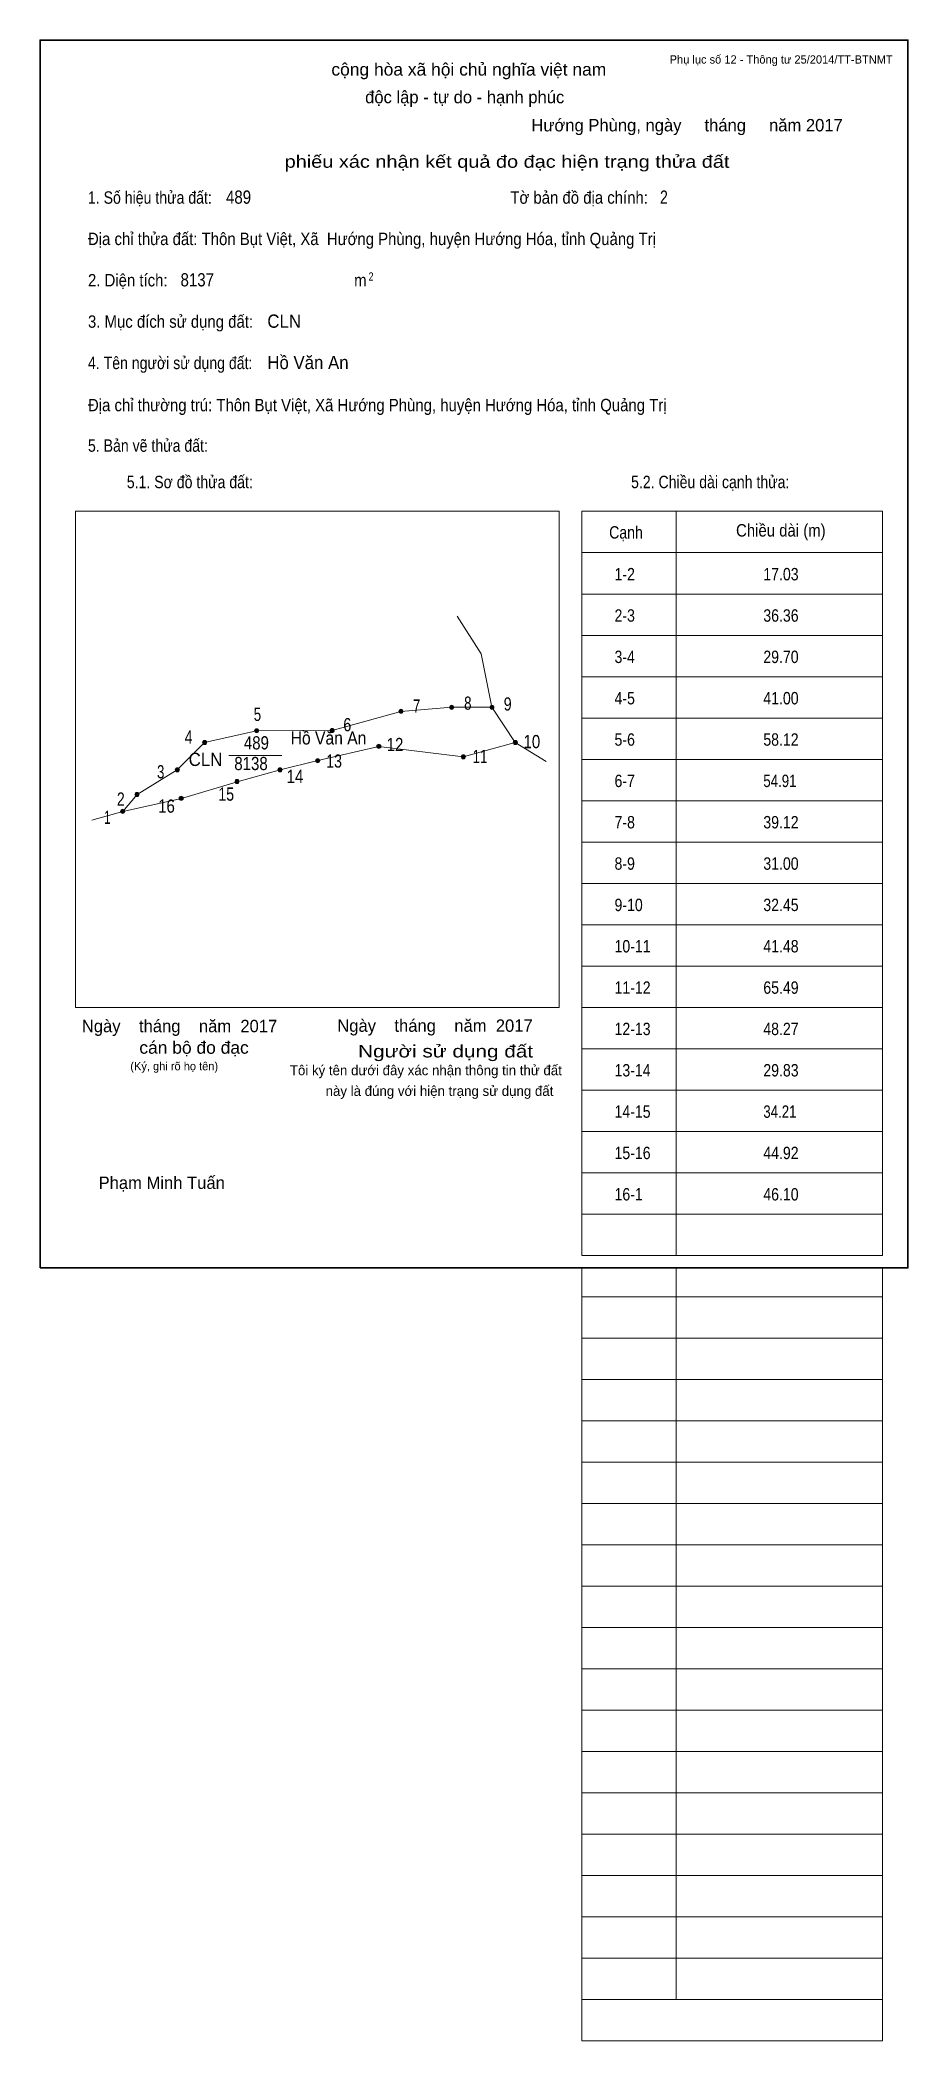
# Model space of a CAD drawing. Header units: centimetres. Extents: x 0 to 21, y -18.7 to 29.7.
import ezdxf
from ezdxf.enums import TextEntityAlignment as Align

# ---------------------------------------------------------------- set-up
doc = ezdxf.new("R2010")
doc.units = ezdxf.units.CM
doc.header["$LTSCALE"] = 0.12
for name, color, linetype in [('2', 7, 'Continuous'), ('30', 7, 'Continuous'), ('34', 7, 'Continuous')]:
    doc.layers.add(name, color=color, linetype=linetype)
for name, color, linetype, lineweight in [('32', 7, 'Continuous', 13), ('33', 7, 'Continuous', 13), ('6', 7, 'Continuous', 13), ('63', 7, 'Continuous', 13)]:
    doc.layers.add(name, color=color, linetype=linetype, lineweight=lineweight)

msp = doc.modelspace()

# ---------------------------------------------------------------- hatches: boundary and pattern name
at = {"layer": '32'}
for points in [[(10.0086, 13.5583, 1), (9.9086, 13.5583, 1)], [(10.9838, 13.5583, 1), (10.8838, 13.5583, 1)], [(8.7818, 13.4639, 1), (8.6818, 13.4639, 1)], [(4.0318, 12.7089, 1), (3.9318, 12.7089, 1)], [(5.2901, 12.9921, 1), (5.1901, 12.9921, 1)], [(7.1183, 12.999, 1), (7.0183, 12.999, 1)], [(8.247, 12.6146, 1), (8.147, 12.6146, 1)], [(11.55, 12.7089, 1), (11.45, 12.7089, 1)], [(6.7685, 12.2685, 1), (6.6685, 12.2685, 1)], [(10.2917, 12.3629, 1), (10.1917, 12.3629, 1)], [(3.3712, 12.0483, 1), (3.2712, 12.0483, 1)], [(4.8182, 11.7652, 1), (4.7182, 11.7652, 1)], [(5.8563, 12.0483, 1), (5.7563, 12.0483, 1)], [(2.396, 11.4507, 1), (2.296, 11.4507, 1)], [(3.4656, 11.3563, 1), (3.3656, 11.3563, 1)], [(2.05, 11.0417, 1), (1.95, 11.0417, 1)]]:
    msp.add_hatch(color=256, dxfattribs=at).paths.add_polyline_path(points)

# ---------------------------------------------------------------- linework, layer by layer
for centre in [(9.9586, 13.5583), (10.9338, 13.5583), (8.7318, 13.4639), (3.9818, 12.7089), (5.2401, 12.9921), (7.0683, 12.999), (8.197, 12.6146), (11.5, 12.7089), (6.7185, 12.2685), (10.2417, 12.3629), (3.3212, 12.0483), (4.7682, 11.7652), (5.8063, 12.0483), (2.346, 11.4507), (3.4156, 11.3563), (2, 11.0417)]:
    msp.add_circle(centre, 0.05, dxfattribs=at)
at = {"layer": '33'}
msp.add_line((4.57, 12.39), (5.85, 12.39), dxfattribs=at)
at = {"layer": '6'}
for p, q in [((10.93, 13.56), (11.5, 12.71)), ((11.5, 12.71), (12.25, 12.25)), ((1.25, 10.83), (2, 11.04))]:
    msp.add_line(p, q, dxfattribs=at)
for points in [[(10.09, 15.76), (10.67, 14.85), (10.93, 13.56)], [(10.93, 13.56), (9.96, 13.56), (8.73, 13.46), (7.07, 13), (5.24, 12.99), (3.98, 12.71), (3.32, 12.05), (2.35, 11.45), (2, 11.04)], [(11.5, 12.71), (10.24, 12.36), (8.2, 12.61), (6.72, 12.27), (5.81, 12.05), (4.77, 11.76), (3.42, 11.35), (2, 11.04)]]:
    msp.add_lwpolyline(points, dxfattribs=at)
at = {"layer": '63'}
for p, q in [((0.86, 18.3), (12.56, 18.3)), ((0.86, 6.3), (0.86, 18.3)), ((12.56, 6.3), (12.56, 18.3)), ((13.11, 18.3), (20.38, 18.3)), ((13.11, 0.3), (13.11, 18.3)), ((15.39, 0.3), (15.39, 18.3)), ((20.38, 0.3), (20.38, 18.3)), ((13.11, 17.3), (20.38, 17.3)), ((13.11, 16.3), (20.38, 16.3)), ((13.11, 15.3), (20.38, 15.3)), ((13.11, 14.3), (20.38, 14.3)), ((13.11, 13.3), (20.38, 13.3)), ((13.11, 12.3), (20.38, 12.3)), ((13.11, 11.3), (20.38, 11.3)), ((13.11, 10.3), (20.38, 10.3)), ((13.11, 9.3), (20.38, 9.3)), ((13.11, 8.3), (20.38, 8.3)), ((13.11, 7.3), (20.38, 7.3)), ((0.86, 6.3), (12.56, 6.3)), ((13.11, 6.3), (20.38, 6.3)), ((13.11, 5.3), (20.38, 5.3)), ((13.11, 4.3), (20.38, 4.3)), ((13.11, 3.3), (20.38, 3.3)), ((13.11, 2.3), (20.38, 2.3)), ((13.11, 1.3), (20.38, 1.3)), ((13.11, 0.3), (20.38, 0.3)), ((13.11, -18.7), (13.11, 0)), ((15.39, -17.7), (15.39, 0)), ((20.38, -18.7), (20.38, 0)), ((13.11, -0.7), (20.38, -0.7)), ((13.11, -0.7), (20.38, -0.7)), ((13.11, -1.7), (20.38, -1.7)), ((13.11, -2.7), (20.38, -2.7)), ((13.11, -3.7), (20.38, -3.7)), ((13.11, -4.7), (20.38, -4.7)), ((13.11, -5.7), (20.38, -5.7)), ((13.11, -6.7), (20.38, -6.7)), ((13.11, -7.7), (20.38, -7.7)), ((13.11, -8.7), (20.38, -8.7)), ((13.11, -9.7), (20.38, -9.7)), ((13.11, -10.7), (20.38, -10.7)), ((13.11, -11.7), (20.38, -11.7)), ((13.11, -12.7), (20.38, -12.7)), ((13.11, -13.7), (20.38, -13.7)), ((13.11, -14.7), (20.38, -14.7)), ((13.11, -15.7), (20.38, -15.7)), ((13.11, -16.7), (20.38, -16.7)), ((13.11, -17.7), (20.38, -17.7)), ((13.11, -18.7), (20.38, -18.7))]:
    msp.add_line(p, q, dxfattribs=at)
at = {"layer": '63', "lineweight": 35}
msp.add_lwpolyline([(0, 0), (0, 29.7), (21, 29.7), (21, 0)], close=True, dxfattribs=at)

# ---------------------------------------------------------------- texts
at = {"layer": '2', "width": 0.9}
msp.add_text('Hồ Văn An', height=0.3145, dxfattribs=at).set_placement((6.98, 12.66), align=Align.CENTER)
at = {"layer": '30'}
for s, width, p in [('1-2', 0.85, (13.9, 16.63)), ('17.03', 0.85, (17.5, 16.63)), ('2-3', 0.85, (13.9, 15.63)), ('36.36', 0.85, (17.5, 15.63)), ('3-4', 0.85, (13.9, 14.63)), ('29.70', 0.85, (17.5, 14.63)), ('4-5', 0.85, (13.9, 13.63)), ('41.00', 0.85, (17.5, 13.63)), ('5-6', 0.85, (13.9, 12.63)), ('58.12', 0.85, (17.5, 12.63)), ('6-7', 0.85, (13.9, 11.63)), ('54.91', 0.8, (17.5, 11.63)), ('7-8', 0.85, (13.9, 10.63)), ('39.12', 0.85, (17.5, 10.63)), ('8-9', 0.85, (13.9, 9.63)), ('31.00', 0.85, (17.5, 9.63)), ('9-10', 0.85, (13.9, 8.63)), ('32.45', 0.85, (17.5, 8.63)), ('10-11', 0.85, (13.9, 7.63)), ('41.48', 0.85, (17.5, 7.63)), ('11-12', 0.85, (13.9, 6.63)), ('65.49', 0.85, (17.5, 6.63)), ('12-13', 0.85, (13.9, 5.63)), ('48.27', 0.85, (17.5, 5.63)), ('13-14', 0.85, (13.9, 4.63)), ('29.83', 0.85, (17.5, 4.63)), ('14-15', 0.85, (13.9, 3.63)), ('34.21', 0.8, (17.5, 3.63)), ('15-16', 0.85, (13.9, 2.63)), ('44.92', 0.85, (17.5, 2.63)), ('16-1', 0.85, (13.9, 1.63)), ('46.10', 0.85, (17.5, 1.63))]:
    msp.add_text(s, height=0.3, dxfattribs=dict(at, width=width)).set_placement(p)
at = {"layer": '32'}
for s, width, p in [('7', 0.75, (9.11, 13.43)), ('8', 0.75, (10.35, 13.5)), ('9', 0.8, (11.315, 13.48)), ('5', 0.75, (5.26, 13.23)), ('6', 0.8, (7.435, 12.98)), ('4', 0.8, (3.595, 12.68)), ('12', 0.85, (8.59, 12.5)), ('10', 0.85, (11.9, 12.57)), ('3', 0.75, (2.92, 11.84)), ('13', 0.8, (7.115, 12.1)), ('11', 0.75, (10.645, 12.21)), ('15', 0.8, (4.505, 11.3)), ('14', 0.85, (6.17, 11.73)), ('2', 0.8, (1.955, 11.18)), ('16', 0.85, (3.06, 11.01)), ('1', 0.65, (1.63, 10.74))]:
    msp.add_text(s, height=0.32, dxfattribs=dict(at, width=width)).set_placement(p, align=Align.CENTER)
at = {"layer": '33', "width": 0.85}
for s, p in [('489', (5.235, 12.54)), ('8138', (5.105, 12.04))]:
    msp.add_text(s, height=0.32, dxfattribs=at).set_placement(p, align=Align.CENTER)
at = {"layer": '33', "width": 0.95}
msp.add_text('CLN', height=0.32, dxfattribs=at).set_placement((4.41, 12.14), align=Align.RIGHT)
at = {"layer": '34'}
for s, width, p in [('489', 0.85, (4.5, 25.74)), ('2', 0.8, (15, 25.74)), ('8137', 0.85, (3.4, 23.74)), ('CLN', 0.95, (5.5, 22.74)), ('Hồ Văn An', 0.95, (5.5, 21.74))]:
    msp.add_text(s, height=0.32, dxfattribs=dict(at, width=width)).set_placement(p)
at = {"layer": '63', "width": 1.05}
msp.add_text('cộng hòa xã hội chủ nghĩa việt nam', height=0.3, dxfattribs=at).set_placement((10.375, 28.84), align=Align.CENTER)
at = {"layer": '63'}
for s, height, p in [('Phụ lục số 12 - Thông tư 25/2014/TT-BTNMT', 0.2, (20.63, 29.13)), ('Ngày    tháng    năm  2017', 0.3, (5.74, 5.7)), ('Ngày    tháng    năm  2017', 0.3, (11.92, 5.71)), ('(Ký, ghi rõ họ tên)', 0.2, (4.31, 4.78))]:
    msp.add_text(s, height=height, dxfattribs=at).set_placement(p, align=Align.RIGHT)
for s, height, p in [('độc lập - tự do - hạnh phúc', 0.3, (10.275, 28.17)), ('Hướng Phùng, ngày     tháng     năm 2017', 0.3, (15.655, 27.49)), ('Tôi ký tên dưới đây xác nhận thông tin thử đất', 0.24, (9.335, 4.66)), ('này là đúng với hiện trạng sử dụng đất', 0.24, (9.665, 4.16)), ('Phạm Minh Tuấn', 0.3, (2.945, 1.91))]:
    msp.add_text(s, height=height, dxfattribs=at).set_placement(p, align=Align.CENTER)
for s, width, p in [('phiếu xác nhận kết quả đo đạc hiện trạng thửa đất', 1.2, (16.68, 26.61)), ('cán bộ đo đạc', 1.05, (5.05, 5.18)), ('Người sử dụng đất', 1.25, (11.93, 5.09))]:
    msp.add_text(s, height=0.3, dxfattribs=dict(at, width=width)).set_placement(p, align=Align.RIGHT)
for s, height, width, p in [('1. Số hiệu thửa đất:', 0.3, 0.85, (1.16, 25.74)), ('Tờ bản đồ địa chính:', 0.3, 0.9, (11.38, 25.74)), ('Địa chỉ thửa đất: Thôn Bụt Việt, Xã  Hướng Phùng, huyện Hướng Hóa, tỉnh Quảng Trị', 0.3, 0.9, (1.16, 24.74)), ('2. Diện tích:', 0.3, 0.9, (1.16, 23.74)), ('m', 0.3, 0.9, (7.6, 23.74)), ('2', 0.2, 0.8, (7.95, 23.88)), ('3. Mục đích sử dụng đất:', 0.3, 0.9, (1.16, 22.74)), ('4. Tên người sử dụng đất:', 0.3, 0.85, (1.16, 21.74)), ('Địa chỉ thường trú: Thôn Bụt Việt, Xã Hướng Phùng, huyện Hướng Hóa, tỉnh Quảng Trị', 0.3, 0.9, (1.16, 20.72)), ('5. Bản vẽ thửa đất:', 0.3, 0.85, (1.16, 19.74)), ('5.1. Sơ đồ thửa đất:', 0.3, 0.85, (2.1, 18.86)), ('5.2. Chiều dài cạnh thửa:', 0.3, 0.85, (14.3, 18.86)), ('Cạnh', 0.3, 0.85, (13.77, 17.64)), ('Chiều dài (m)', 0.3, 0.9, (16.84, 17.69))]:
    msp.add_text(s, height=height, dxfattribs=dict(at, width=width)).set_placement(p)

doc.saveas('drawing.dxf')
